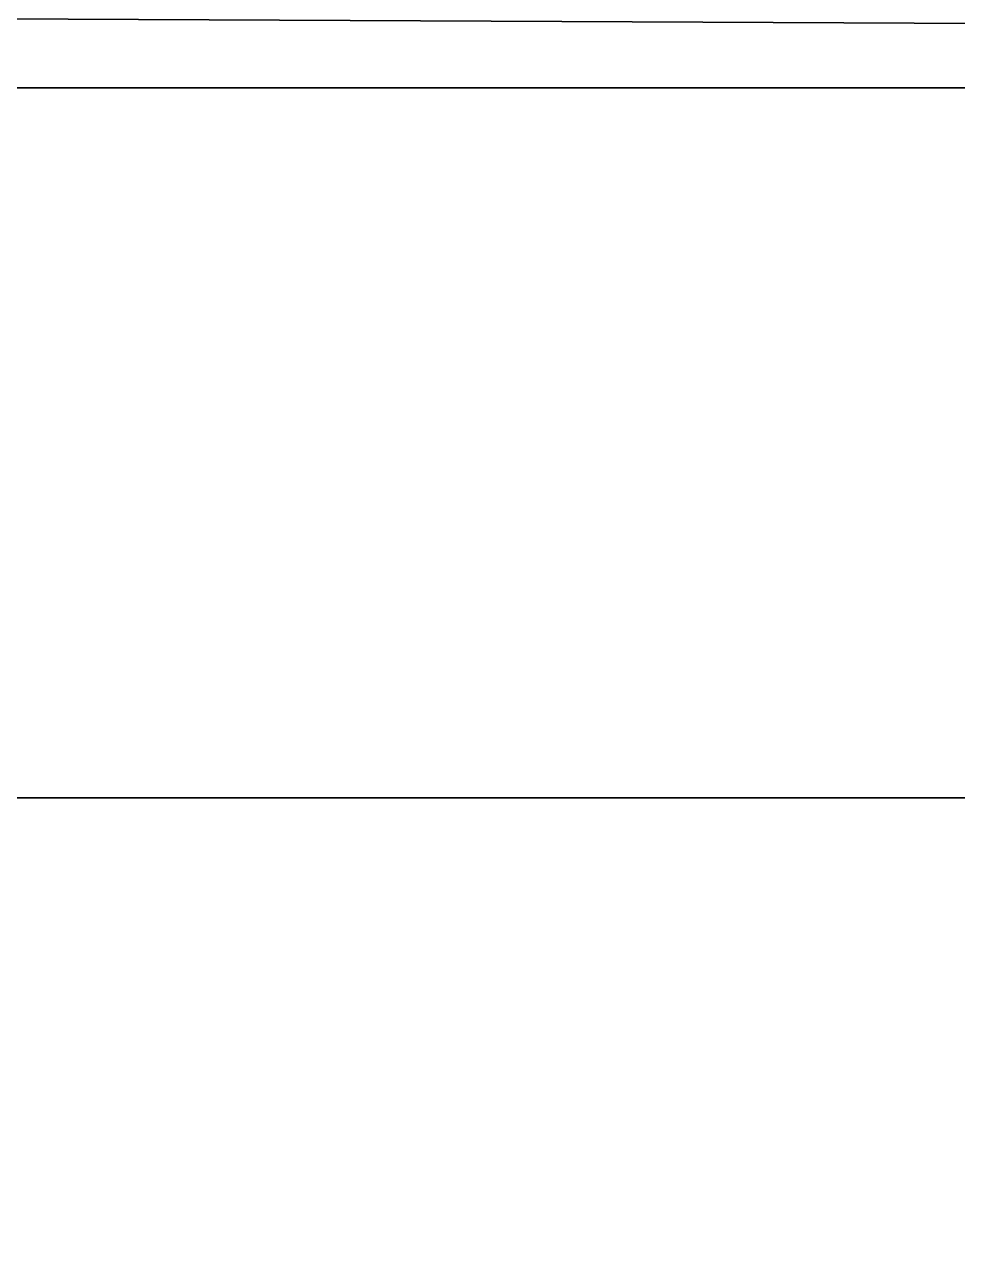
# Model space of a CAD drawing. Header units: millimetres. Extents: x -18 to 4450, y -985 to 970.
# Drawn here: x 1447.9 to 1570.7, y 498.8 to 661.8 of the extents above; entities that cross this region are included whole.
import ezdxf

# ---------------------------------------------------------------- set-up
doc = ezdxf.new("R2010")
doc.units = ezdxf.units.MM
for name, color, linetype in [('body__floor_pan', 40, 'CONTINUOUS'), ('hard_top__white_hardtop_crowned_roof_skin', 7, 'CONTINUOUS'), ('hard_top__white_hardtop_roof', 7, 'CONTINUOUS'), ('interior__right_front_floor_mat', 250, 'CONTINUOUS')]:
    doc.layers.add(name, color=color, linetype=linetype)

msp = doc.modelspace()

# ---------------------------------------------------------------- linework, layer by layer
at = {"layer": 'body__floor_pan'}
for points in [[(901.549995, 665.000021, 626.550019), (901.549995, 653.450012, 615.00001), (3428.450108, 653.450012, 615.00001)], [(901.549995, 665.000021, 626.550019), (3428.450108, 653.450012, 615.00001), (3428.450108, 665.000021, 626.550019)], [(901.549995, 665.000021, 658.450007), (901.549995, 653.450012, 670.000017), (3428.450108, 653.450012, 670.000017)], [(901.549995, 665.000021, 658.450007), (3428.450108, 653.450012, 670.000017), (3428.450108, 665.000021, 658.450007)], [(901.549995, -653.450012, 670.000017), (3428.450108, -653.450012, 670.000017), (3428.450108, 653.450012, 670.000017)], [(901.549995, -653.450012, 670.000017), (3428.450108, 653.450012, 670.000017), (901.549995, 653.450012, 670.000017)], [(901.549995, -653.450012, 615.00001), (901.549995, 653.450012, 615.00001), (3428.450108, 653.450012, 615.00001)], [(901.549995, -653.450012, 615.00001), (3428.450108, 653.450012, 615.00001), (3428.450108, -653.450012, 615.00001)]]:
    msp.add_3dface(points, dxfattribs=at)
at = {"layer": 'hard_top__white_hardtop_crowned_roof_skin'}
for points in [[(1125, 0, 1932.000041), (3440.000057, 0, 1942.000031), (3440.000057, 759.99999, 1896.000028)], [(1125, 0, 1932.000041), (3440.000057, 759.99999, 1896.000028), (1125, 759.99999, 1886.000037)], [(1125, 0, 1906.000018), (1125, 759.99999, 1860.000014), (3440.000057, 759.99999, 1870.000005)], [(1125, 0, 1906.000018), (3440.000057, 759.99999, 1870.000005), (3440.000057, 0, 1916.000009)]]:
    msp.add_3dface(points, dxfattribs=at)
at = {"layer": 'hard_top__white_hardtop_roof'}
for points in [[(1222.180009, -757.82001, 1896.000028), (3487.81991, -757.82001, 1896.000028), (3487.81991, 757.82001, 1896.000028)], [(1222.180009, -757.82001, 1896.000028), (3487.81991, 757.82001, 1896.000028), (1222.180009, 757.82001, 1896.000028)], [(1222.180009, -757.82001, 1838.000059), (1222.180009, 757.82001, 1838.000059), (3487.81991, 757.82001, 1838.000059)], [(1222.180009, -757.82001, 1838.000059), (3487.81991, 757.82001, 1838.000059), (3487.81991, -757.82001, 1838.000059)]]:
    msp.add_3dface(points, dxfattribs=at)
at = {"layer": 'interior__right_front_floor_mat'}
for points in [[(1350.000024, 560.000002, 722.99999), (1350.000024, 560.000002, 745.000005), (2109.999895, 560.000002, 745.000005)], [(1350.000024, 560.000002, 722.99999), (2109.999895, 560.000002, 745.000005), (2109.999895, 560.000002, 722.99999)], [(1350.000024, 59.999999, 745.000005), (2109.999895, 59.999999, 745.000005), (2109.999895, 560.000002, 745.000005)], [(1350.000024, 59.999999, 745.000005), (2109.999895, 560.000002, 745.000005), (1350.000024, 560.000002, 745.000005)], [(1350.000024, 59.999999, 722.99999), (1350.000024, 560.000002, 722.99999), (2109.999895, 560.000002, 722.99999)], [(1350.000024, 59.999999, 722.99999), (2109.999895, 560.000002, 722.99999), (2109.999895, 59.999999, 722.99999)]]:
    msp.add_3dface(points, dxfattribs=at)

doc.saveas('drawing.dxf')
